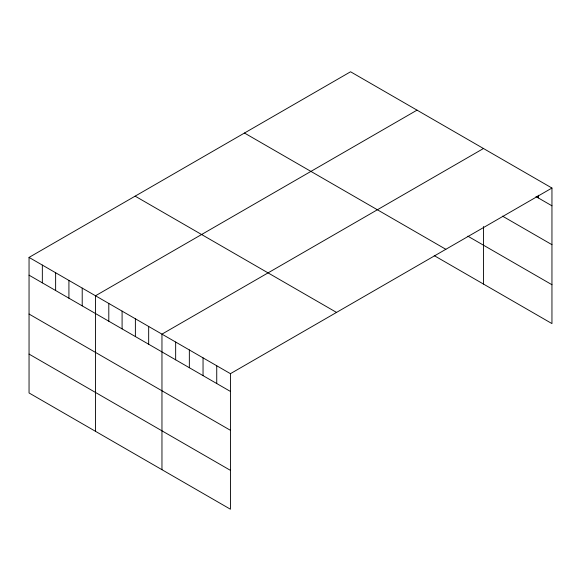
<?xml version="1.0" encoding="UTF-8"?>
<svg xmlns="http://www.w3.org/2000/svg" width="581" height="581" viewBox="0 0 581 581"><rect width="100%" height="100%" fill="white"/><g stroke="black" fill="none" stroke-linecap="round" stroke-linejoin="round"><path stroke-width="0.87" d="M551.95 188.041L230.432 373.67L230.432 509.225L29.05 392.959L29.05 257.405L350.568 71.775L551.95 188.041L551.95 323.595L434.225 255.625M417.027 110.143L95.502 295.773L95.502 431.32M483.479 148.511L161.961 334.14L161.961 469.688M535.972 196.589L551.95 205.812M502.5 216.132L551.95 244.681M467.843 236.169L551.95 284.726M244.47 133.034L445.845 249.3M135.155 196.153L336.53 312.418M29.05 257.405L230.432 373.67M29.05 275.176L230.432 391.441M29.05 314.045L230.432 430.31M29.05 354.09L230.432 470.356M538.253 195.245L538.253 197.91M483.479 226.51L483.479 284.065M216.735 365.769L216.735 383.533M203.045 357.86L203.045 375.631M189.348 349.951L189.348 367.722M175.658 342.049L175.658 359.813M148.671 326.471L148.671 344.235M135.38 318.795L135.38 336.566M122.09 311.118L122.09 328.89M108.8 303.449L108.8 321.213M82.212 288.103L82.212 305.867M68.921 280.427L68.921 298.198M55.631 272.75L55.631 290.522M42.34 265.081L42.34 282.845"/></g></svg>
